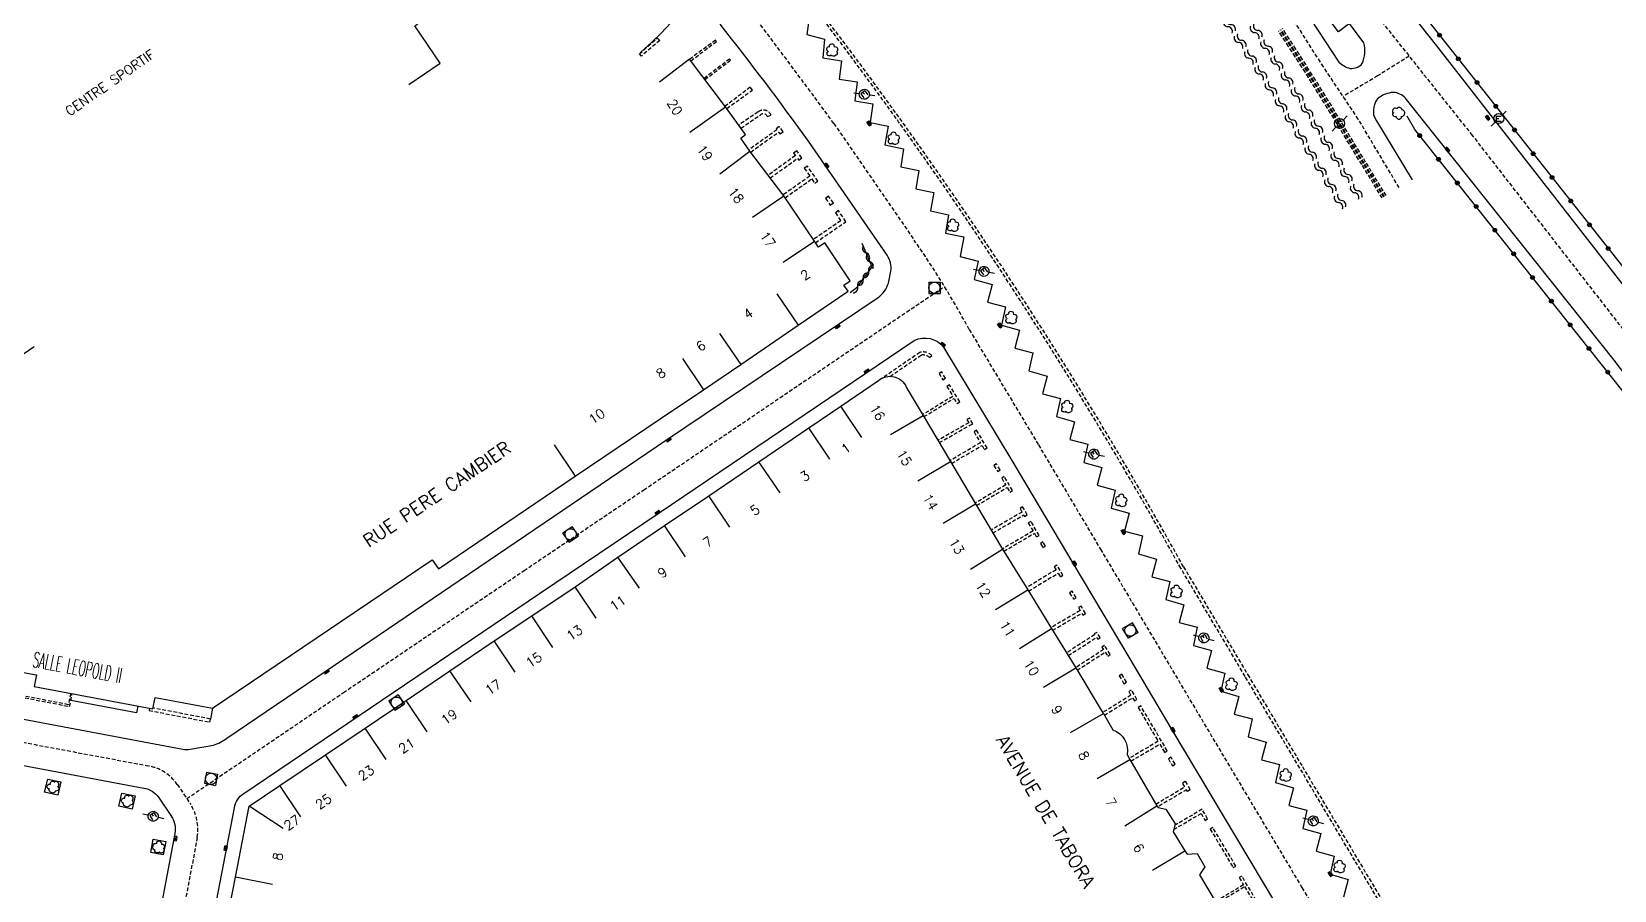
# Model space of a CAD drawing. Header units: millimetres. Extents: x 183999 to 185000, y 128000 to 129001.
# Drawn here: x 184209.9 to 184419.5, y 128582.9 to 128696.5 of the extents above; entities that cross this region are included whole.
import ezdxf
from ezdxf.enums import TextEntityAlignment as Align

# ---------------------------------------------------------------- set-up
doc = ezdxf.new("R2010")
doc.units = ezdxf.units.MM
doc.linetypes.add('DASHED', pattern=[0.75, 0.5, -0.25])
doc.layers.get('0').update_dxf_attribs({"linetype": 'CONTINUOUS'})
for name, color, linetype in [('W0001', 6, 'DASHED'), ('W0008', 7, 'CONTINUOUS'), ('W0100', 7, 'CONTINUOUS'), ('W0112', 1, 'DASHED'), ('W0300', 7, 'CONTINUOUS'), ('W0310', 3, 'CONTINUOUS'), ('W0322', 7, 'CONTINUOUS'), ('W0334', 7, 'CONTINUOUS'), ('W0400', 7, 'CONTINUOUS'), ('W0420', 7, 'CONTINUOUS'), ('W0471', 7, 'CONTINUOUS'), ('W0500', 5, 'DASHED'), ('W0984', 7, 'CONTINUOUS'), ('W0989', 7, 'CONTINUOUS'), ('W0991', 7, 'CONTINUOUS'), ('W1102', 7, 'CONTINUOUS')]:
    doc.layers.add(name, color=color, linetype=linetype)
doc.styles.get("Standard").update_dxf_attribs({"font": 'romans.shx', "width": 0.85})

# ---------------------------------------------------------------- blocks, each defined once
blk = doc.blocks.new('T471')
for p, q in [((-0.333334, 0.333334), (-0.333334, -0.333334)), ((-0.333334, 0.333334), (0.333334, 0.333334)), ((-0.333334, 0), (0, 0)), ((0.500001, 0.500001), (1.000002, 1.000002)), ((-0.500001, -0.500001), (-1.000002, -1.000002)), ((-0.333334, -0.333334), (0.333334, -0.333334))]:
    blk.add_line(p, q)
blk.add_ellipse((0, 0), major_axis=(0.471405, 0.471405), ratio=1, start_param=5.4977871438, end_param=11.780972451)
blk = doc.blocks.new('T400')
for p, q in [((-0.15, 0.3), (0.15, 0.3)), ((-0.15, -0.25), (-0.15, 0.3)), ((-0.15, 0.15), (0.15, 0.15)), ((-0.15, 0), (0.15, 0)), ((0.15, 0.3), (0.15, -0.25)), ((-0.15, -0.15), (0.15, -0.15)), ((-0.15, -0.25), (-0.15, -0.3)), ((-0.15, -0.3), (0.15, -0.3)), ((0.15, -0.3), (0.15, -0.25))]:
    blk.add_line(p, q)
blk = doc.blocks.new('T300')
for p, q in [((-0.8, 0.51), (-0.86, 0.34)), ((-0.86, 0.34), (-0.86, 0.17)), ((-0.86, 0.17), (-0.74, 0.06)), ((-0.69, 0.63), (-0.8, 0.51)), ((-0.8, -0.06), (-0.74, 0.06)), ((-0.74, 0.06), (-0.69, 0.11)), ((-0.57, 0.69), (-0.69, 0.63)), ((-0.46, 0.69), (-0.57, 0.69)), ((-0.29, 0.63), (-0.46, 0.69)), ((-0.29, 0.63), (-0.17, 0.74)), ((-0.23, 0.57), (-0.29, 0.63)), ((-0.17, 0.74), (-0.06, 0.8)), ((-0.06, 0.8), (0.06, 0.8)), ((0.06, 0.8), (0.23, 0.74)), ((0.23, 0.74), (0.34, 0.63)), ((0.34, 0.63), (0.4, 0.51)), ((0.46, 0.46), (0.34, 0.46)), ((0.4, 0.51), (0.4, 0.46)), ((0.57, 0.4), (0.46, 0.46)), ((0.57, 0.4), (0.69, 0.29)), ((0.69, 0.29), (0.74, 0.17)), ((0.74, 0.06), (0.69, -0.17)), ((0.74, 0.17), (0.74, 0.06)), ((-0.8, -0.17), (-0.8, -0.06)), ((-0.8, -0.23), (-0.8, -0.17)), ((-0.74, -0.34), (-0.8, -0.23)), ((-0.69, -0.4), (-0.74, -0.34)), ((-0.51, -0.46), (-0.69, -0.4)), ((-0.4, -0.46), (-0.51, -0.46)), ((-0.4, -0.46), (-0.34, -0.46)), ((-0.34, -0.46), (-0.34, -0.4)), ((-0.34, -0.51), (-0.34, -0.46)), ((-0.29, -0.63), (-0.34, -0.51)), ((-0.17, -0.74), (-0.29, -0.63)), ((-0.06, -0.8), (-0.17, -0.74)), ((0.06, -0.8), (-0.06, -0.8)), ((0.17, -0.74), (0.06, -0.8)), ((0.23, -0.69), (0.17, -0.74)), ((0.29, -0.46), (0.23, -0.46)), ((0.29, -0.63), (0.23, -0.69)), ((0.46, -0.4), (0.29, -0.46)), ((0.34, -0.51), (0.29, -0.63)), ((0.34, -0.51), (0.34, -0.46)), ((0.57, -0.34), (0.46, -0.4)), ((0.63, -0.29), (0.57, -0.34)), ((0.69, -0.17), (0.63, -0.29))]:
    blk.add_line(p, q)
blk = doc.blocks.new('T420')
for p, q in [((0.75, 0.75), (-0.75, 0.75)), ((-0.75, 0.75), (-0.75, -0.75)), ((0.75, 0.75), (0.75, -0.75)), ((0.75, -0.75), (-0.75, -0.75))]:
    blk.add_line(p, q)
blk.add_ellipse((0, 0), major_axis=(-0.53, 0.53), ratio=1, start_param=3.926991, end_param=10.210176)
blk = doc.blocks.new('t310o')
at = {"color": 0, "linetype": 'Continuous'}
for centre, start, end in [((-0.5, 0.38), 216.8699, 323.1304), ((0.5, -0.37), 36.8699, 143.1303)]:
    blk.add_arc(centre, 0.625, start, end, dxfattribs=at)
blk = doc.blocks.new('t322o')
at = {"color": 0, "linetype": 'Continuous'}
for radius in [0.25, 0.15]:
    blk.add_circle((0, 0), radius, dxfattribs=at)
blk = doc.blocks.new('t500o')
at = {"color": 0, "linetype": 'Continuous'}
for centre, start, end in [((-0.5, 0.625), 216.8699, 323.1301), ((0.5, -0.125), 36.8699, 143.1301), ((0.5, -0.625), 36.8699, 143.1301), ((-0.5, 0.125), 216.8699, 323.1301)]:
    blk.add_arc(centre, 0.625, start, end, dxfattribs=at)

msp = doc.modelspace()

# ---------------------------------------------------------------- linework, layer by layer
at = {"layer": 'W0001'}
for points in [[(184235.94, 128859.93), (184245, 128854.8), (184258.01, 128845.92), (184268.85, 128838.56), (184276.21, 128831.84), (184284.45, 128824.04), (184291.39, 128817.76), (184297.67, 128811.04), (184305.69, 128801.51), (184319.13, 128784.62), (184347.96, 128748.44), (184356.64, 128738.34), (184375.15, 128714.84), (184400.56, 128682.94), (184420.78, 128656.94), (184439.09, 128633.04), (184452.79, 128609.54), (184469.1, 128582.44), (184483.21, 128559.94), (184486.48, 128554.71)], [(184391.01, 128675.86), (184385.61, 128684.92), (184380.99, 128691.84), (184374.24, 128702.41), (184367.14, 128712.88), (184352.12, 128731.08), (184342.26, 128743.78), (184327.25, 128761.44), (184307.8, 128783.1), (184294.21, 128797.84), (184284.71, 128807.52), (184274.4, 128816.3), (184260.55, 128827.22), (184249.27, 128835.39), (184238.16, 128843.11), (184230.86, 128847.36)], [(184392.34, 128693.26), (184388.17, 128690.64), (184383.6, 128687.94)], [(184230.48, 128594.99), (184251.23, 128609.03), (184275.14, 128625.18), (184291, 128635.86), (184330.8, 128662.78)]]:
    msp.add_lwpolyline(points, dxfattribs=at)
for points in [[(184304.71, 128699.7, -0.005234), (184316.16, 128684.35), (184326.82, 128668.89, -0.027742), (184334.09, 128657.07), (184343.25, 128641.82), (184351.46, 128628.02), (184358.72, 128615.82), (184364.44, 128606.18), (184378.15, 128583.22), (184386.49, 128569.15), (184400.8, 128544.98, -0.110427), (184408.38, 128521.72, -0.049757), (184408.36, 128516.23, 1.338155)], [(184164.86, 128610.67), (184196.95, 128604.67), (184225.31, 128599.35, -0.19957), (184229.22, 128596.87), (184230.96, 128594.28, -0.184734), (184231.87, 128589.87), (184229.11, 128575.35), (184224.33, 128550.15), (184222.96, 128540.9), (184218.87, 128522.21), (184214.7, 128503.19), (184206.92, 128467.15, 0.014503), (184202.48, 128444.35), (184196.08, 128408.95), (184191.88, 128385.81), (184188.57, 128367.66, 0.173974), (184190.98, 128353.1, 5.111938)]]:
    msp.add_lwpolyline(points, format="xyb", dxfattribs=at)
at = {"layer": 'W0008', "flags": 128}
for points in [[(184277.12, 128860.81), (184271.49, 128848.46, 0.0985), (184271.27, 128843.26, 0.087), (184275.27, 128837.43), (184279.88, 128833.52, -0.0004), (184284.32, 128829.41, -0.014), (184294.47, 128819.61, -0.0174), (184302.53, 128810.59, -0.0041), (184307.66, 128804.33), (184369.07, 128727.46), (184393.76, 128697.41), (184395.97, 128694.64), (184425.19, 128657.15)], [(184476.26, 128549.56, 0.0747), (184479.28, 128552.25, 0.1632), (184480.63, 128556.2, 0.1337), (184479.78, 128559.13), (184449.21, 128608.94), (184442.16, 128620.49, 0.0128), (184433.99, 128633.24, 0.0076), (184427.57, 128642.27, 0.0107), (184419.65, 128652.79), (184391.99, 128687.54, 0.1915), (184390.47, 128688.45, 0.1052), (184389.43, 128688.3, 0.1494), (184388.02, 128687.44, 0.1517), (184387.62, 128685.43), (184388, 128684.72), (184392.72, 128676.91)]]:
    msp.add_lwpolyline(points, format="xyb", dxfattribs=at)
msp.add_lwpolyline([(184383.05, 128692.47, 0.1329), (184384.5, 128691.64, 0.2414), (184386.14, 128692.28, 0.1622), (184386.36, 128695.01), (184384.43, 128697.56), (184383, 128696.47), (184371.4, 128711.72), (184372.81, 128712.82), (184371.04, 128715.09, 0.2131), (184370.04, 128715.58, 0.2193), (184368.94, 128715.17, 0.1734), (184368.61, 128714.28, 0.1657), (184368.78, 128713.57), (184373.74, 128706.58), (184376.54, 128702.38)], format="xyb", close=True, dxfattribs=at)
at = {"layer": 'W0008'}
for points in [[(184296.88, 128700.06), (184295.72, 128698.95), (184294.56, 128697.68), (184293.28, 128696.28), (184292.04, 128695.11), (184290.58, 128693.76)], [(184312.92, 128698.58), (184312.58, 128696.12), (184314.92, 128695.51), (184314.71, 128693.02), (184317.19, 128692.63), (184316.85, 128690.21), (184319.25, 128689.84), (184318.93, 128687.33), (184321.32, 128686.93), (184320.96, 128684.47), (184323.35, 128684.01), (184322.92, 128681.54), (184325.37, 128681), (184325.02, 128678.6), (184327.41, 128678.13), (184327, 128675.7), (184329.39, 128675.22), (184328.98, 128672.8), (184331.36, 128672.27), (184330.95, 128669.82), (184333.36, 128669.33), (184332.9, 128666.74), (184335.28, 128666.12), (184334.75, 128663.72), (184337.13, 128663.03), (184336.52, 128660.69), (184338.91, 128660.06), (184338.38, 128657.66), (184340.76, 128656.98), (184340.15, 128654.63), (184342.53, 128654.01), (184342, 128651.61), (184344.39, 128650.92), (184343.78, 128648.58), (184346.16, 128647.95), (184345.63, 128645.55), (184348.01, 128644.87), (184347.41, 128642.52), (184349.79, 128641.89), (184349.26, 128639.5), (184351.64, 128638.81), (184351.03, 128636.47), (184353.41, 128635.84), (184352.88, 128633.44), (184355.27, 128632.76), (184354.66, 128630.41), (184357.04, 128629.78), (184356.51, 128627.38), (184358.89, 128626.7), (184358.29, 128624.36), (184360.67, 128623.73), (184360.14, 128621.33), (184362.52, 128620.64), (184361.91, 128618.3), (184364.29, 128617.67), (184363.77, 128615.27), (184366.15, 128614.59), (184365.54, 128612.24), (184367.92, 128611.62), (184367.39, 128609.22), (184369.78, 128608.53), (184369.17, 128606.19), (184371.55, 128605.56), (184371.02, 128603.16), (184373.4, 128602.48), (184372.79, 128600.13), (184375.17, 128599.51), (184374.65, 128597.11), (184377.03, 128596.42), (184376.42, 128594.08), (184378.8, 128593.45), (184378.27, 128591.05), (184380.66, 128590.37), (184380.05, 128588.02), (184382.43, 128587.39), (184381.9, 128585), (184384.28, 128584.31), (184383.67, 128581.97)]]:
    msp.add_lwpolyline(points, dxfattribs=at)
for points in [[(184173.81, 128640.17), (184169.76, 128617.81, 0.24422), (184170.28, 128615.47), (184172.19, 128613.16, 0.179217), (184174.28, 128611.97), (184194.53, 128608.22), (184229.94, 128601.54, 0.100304), (184230.95, 128601.55), (184234, 128602.07, 0.085529), (184235.8, 128603), (184248.93, 128611.9), (184265.45, 128623.12), (184293.88, 128642.37), (184322.03, 128661.3, 0.165342), (184323.38, 128663.23), (184323.73, 128664.81, 0.180333), (184323.22, 128666.91), (184312.82, 128681.99, 0.010959), (184301.12, 128697.47)], [(184234.41, 128581.42), (184236.8, 128593.76, -0.228358), (184238.03, 128595.67), (184253.29, 128605.99), (184277.19, 128622.13), (184293.05, 128632.82), (184326.79, 128655.64, -0.346095), (184330.7, 128654.76), (184339.74, 128639.73), (184347.94, 128625.93), (184355.21, 128613.73), (184360.93, 128604.09), (184374.63, 128581.13)], [(184228.43, 128592.66, -0.182231), (184228.91, 128590.38), (184226.17, 128575.91), (184223.17, 128560.12, -0.194415), (184221.95, 128558.18), (184219.49, 128556.51, -0.204392), (184217.17, 128556.03), (184199.32, 128559.44), (184165.43, 128565.85, -0.200249), (184163.51, 128567.12), (184161.8, 128569.56, -0.21534), (184161.24, 128571.77), (184164.08, 128586.88), (184166.94, 128602.1, -0.183932), (184168.22, 128604.01), (184170.76, 128605.7, -0.191567), (184173.01, 128606.09), (184196.4, 128601.72), (184224.78, 128596.4, -0.19883), (184226.75, 128595.17), (184228.44, 128592.65)]]:
    msp.add_lwpolyline(points, format="xyb", dxfattribs=at)
at = {"layer": 'W0100'}
for points in [[(184259.9, 128689.51), (184264.04, 128692.31), (184260.68, 128697.26), (184261.06, 128697.53), (184256.03, 128704.89), (184254.39, 128703.77), (184237.51, 128728.69), (184238.71, 128729.53), (184238.15, 128730.35), (184225.21, 128721.39), (184224.84, 128722.01), (184179.41, 128691.17), (184190.19, 128675.33), (184206.15, 128652), (184210.28, 128654.82)], [(184202.99, 128612.73), (184210.56, 128611.36), (184210.29, 128609.84), (184226, 128606.88), (184226.28, 128608.39), (184233.89, 128606.95), (184262.97, 128626.61), (184263.79, 128625.4), (184281.93, 128637.66), (184293.17, 128645.24), (184298.92, 128649.1), (184303.83, 128652.45), (184311.45, 128657.67), (184318.04, 128662.16), (184317.5, 128662.97), (184318.34, 128663.53), (184314.97, 128668.54), (184314.13, 128667.98), (184313.61, 128668.77), (184309.53, 128674.78), (184305.04, 128680.7), (184303.83, 128682.39), (184304.45, 128682.9), (184301.82, 128686.57), (184297.07, 128692.84), (184293.09, 128689.82)]]:
    msp.add_lwpolyline(points, dxfattribs=at)
msp.add_lwpolyline([(184235.74, 128578.53), (184236.93, 128584.6), (184238.73, 128594.01), (184242.78, 128596.74), (184248.83, 128600.78), (184254.08, 128604.32), (184259.52, 128607.97), (184265.32, 128611.93), (184271.17, 128615.86), (184276.17, 128619.17), (184281.9, 128623.03), (184287.58, 128626.96), (184293.72, 128631.13), (184299.62, 128635.09), (184306.23, 128639.58), (184312.83, 128644.07), (184317.08, 128646.95), (184322.08, 128650.32, -0.505497), (184325.76, 128649.47), (184327.98, 128645.71), (184331.6, 128639.61), (184334.91, 128634.01), (184338.51, 128628), (184341.85, 128622.65), (184345, 128617.5), (184348.19, 128612.31), (184351.84, 128606.25), (184351.87, 128606.24), (184353.11, 128604.09, -0.377712), (184354.99, 128600.83), (184355.36, 128600.17), (184358.94, 128594.04), (184359.09, 128593.8), (184360.13, 128593.59), (184361.35, 128591.67), (184361.08, 128590.62), (184362.66, 128588.1), (184362.93, 128587.64), (184364.26, 128587.72), (184365.27, 128585.96), (184364.57, 128584.9), (184366.78, 128581.2)], format="xyb", dxfattribs=at)
at = {"layer": 'W0112'}
for p, q in [((184290.42, 128693.57), (184292.83, 128695.64)), ((184292.83, 128695.64), (184293.1, 128695.34))]:
    msp.add_line(p, q, dxfattribs=at)
for points in [[(184311.09, 128703.47, -0.039122), (184362.46, 128625.68), (184370.97, 128611.39), (184378.2, 128599.24), (184385.51, 128586.99), (184393.16, 128574.2), (184412.22, 128542.25), (184410.39, 128541.13), (184416.03, 128532.14), (184412.76, 128530.09), (184412.78, 128530.1), (184412.44, 128530.6), (184415.19, 128532.34), (184409.58, 128541.29), (184410.09, 128541.6), (184410.18, 128541.46), (184411.68, 128542.38), (184392.81, 128573.99), (184385.16, 128586.79), (184377.86, 128599.04), (184370.62, 128611.18), (184362.11, 128625.48, 0.038763), (184310.79, 128703.27)], [(184303.86, 128683.73), (184306.43, 128685.48, -0.505641), (184307.38, 128685.26), (184307.84, 128685.46, 0.496305), (184306.13, 128685.88), (184303.57, 128684.14)], [(184323.61, 128650.88), (184327.71, 128653.69, -0.24851), (184328.85, 128653.36), (184329.13, 128653.65, 0.262251), (184327.55, 128654.06), (184322.5, 128650.6)]]:
    msp.add_lwpolyline(points, format="xyb", dxfattribs=at)
for points in [[(184388.77, 128674.5), (184386.06, 128678.93), (184385.65, 128679.6), (184385.23, 128680.28), (184384.82, 128680.96), (184384.41, 128681.64), (184384, 128682.32), (184383.58, 128683), (184383.17, 128683.68), (184382.76, 128684.35), (184382.35, 128685.03), (184381.93, 128685.71), (184381.52, 128686.39), (184381.1, 128687.07), (184380.69, 128687.74), (184380.27, 128688.42), (184379.85, 128689.09), (184379.43, 128689.77), (184379, 128690.45), (184378.57, 128691.14), (184378.13, 128691.82), (184377.7, 128692.51), (184377.26, 128693.19), (184376.82, 128693.87), (184376.38, 128694.55), (184375.94, 128695.23), (184375.49, 128695.91), (184375.05, 128696.58)], [(184388.99, 128674.63), (184386.28, 128679.06), (184385.86, 128679.73), (184385.45, 128680.41), (184385.03, 128681.09), (184384.62, 128681.77), (184383.8, 128683.13), (184383.39, 128683.81), (184382.97, 128684.48), (184382.56, 128685.16), (184382.15, 128685.84), (184381.73, 128686.52), (184381.32, 128687.2), (184380.9, 128687.87), (184380.48, 128688.55), (184380.06, 128689.22), (184379.64, 128689.9), (184379.21, 128690.59), (184378.78, 128691.27), (184378.34, 128691.96), (184377.91, 128692.64), (184377.47, 128693.32), (184377.03, 128694.01), (184376.59, 128694.69), (184376.15, 128695.37), (184375.7, 128696.04), (184375.25, 128696.72)], [(184389.08, 128674.68), (184386.37, 128679.11), (184385.95, 128679.79), (184385.54, 128680.47), (184385.13, 128681.15), (184384.71, 128681.83), (184383.89, 128683.18), (184383.48, 128683.86), (184383.06, 128684.54), (184382.65, 128685.22), (184382.24, 128685.9), (184381.82, 128686.57), (184381.41, 128687.25), (184380.99, 128687.93), (184380.57, 128688.6), (184380.16, 128689.28), (184379.74, 128689.95), (184379.31, 128690.64), (184378.87, 128691.32), (184378.44, 128692.01), (184378, 128692.69), (184377.57, 128693.37), (184377.13, 128694.05), (184376.69, 128694.73), (184376.24, 128695.41), (184375.8, 128696.09), (184375.36, 128696.76)], [(184389.29, 128674.81), (184386.58, 128679.24), (184386.17, 128679.92), (184385.75, 128680.6), (184385.34, 128681.28), (184384.93, 128681.96), (184384.51, 128682.63), (184384.1, 128683.31), (184383.69, 128683.99), (184383.28, 128684.67), (184382.86, 128685.35), (184382.45, 128686.03), (184382.04, 128686.71), (184381.62, 128687.38), (184381.2, 128688.06), (184380.79, 128688.73), (184380.37, 128689.41), (184379.95, 128690.08), (184379.52, 128690.77), (184379.08, 128691.46), (184378.65, 128692.14), (184378.21, 128692.82), (184377.78, 128693.51), (184377.34, 128694.19), (184376.9, 128694.87), (184376.45, 128695.55), (184376.01, 128696.22), (184375.56, 128696.9)], [(184293.1, 128695.34), (184290.68, 128693.26), (184290.42, 128693.57)], [(184297.23, 128692.64), (184300.62, 128695.21), (184300.5, 128695.37), (184297.07, 128692.84)], [(184299.1, 128690.17), (184302.46, 128692.72), (184302.36, 128692.88), (184298.98, 128690.32)], [(184301.99, 128686.33), (184305.39, 128688.77), (184305.1, 128689.15), (184301.78, 128686.63)], [(184305.15, 128680.56), (184308.85, 128683.22), (184309.03, 128682.97), (184309.44, 128683.26), (184308.94, 128683.95), (184308.53, 128683.66), (184308.63, 128683.52), (184304.93, 128680.86)], [(184307.74, 128677.14), (184311.34, 128679.73), (184311.51, 128679.5), (184311.91, 128679.79), (184311.24, 128680.72), (184310.83, 128680.43), (184311.07, 128680.1), (184307.47, 128677.5)], [(184309.7, 128674.52), (184313.25, 128677.01), (184313.65, 128676.43), (184314.06, 128676.72), (184312.66, 128678.72), (184312.25, 128678.43), (184312.99, 128677.38), (184309.44, 128674.89)], [(184313.74, 128668.57), (184317.76, 128671.35), (184316.78, 128672.81), (184316.37, 128672.53), (184317.07, 128671.48), (184313.46, 128668.98)], [(184328.08, 128645.55), (184332.08, 128647.97), (184332.48, 128647.3), (184332.83, 128647.51), (184331.46, 128649.77), (184331.12, 128649.56), (184331.92, 128648.23), (184327.92, 128645.82)], [(184330.12, 128642.11), (184334.19, 128644.43), (184334.22, 128644.4), (184334.56, 128644.59), (184334.13, 128645.36), (184333.78, 128645.17), (184334.02, 128644.74), (184329.94, 128642.41)], [(184331.74, 128639.36), (184335.79, 128641.74), (184336.11, 128641.19), (184336.46, 128641.4), (184335.07, 128643.74), (184334.73, 128643.54), (184335.58, 128642.1), (184331.53, 128639.71)], [(184335.05, 128633.78), (184339.11, 128636.18), (184339.47, 128635.57), (184339.82, 128635.77), (184338.73, 128637.61), (184338.39, 128637.4), (184338.92, 128636.51), (184334.86, 128634.1)], [(184337.21, 128630.16), (184341.31, 128632.54), (184341.42, 128632.35), (184341.77, 128632.55), (184341.16, 128633.6), (184340.82, 128633.4), (184341.09, 128632.92), (184336.99, 128630.54)], [(184338.67, 128627.74), (184342.72, 128630.11), (184343, 128629.63), (184343.34, 128629.84), (184342.26, 128631.69), (184341.91, 128631.49), (184342.54, 128630.42), (184338.48, 128628.04)], [(184341.95, 128622.47), (184345.86, 128624.84), (184346.16, 128624.34), (184346.5, 128624.55), (184345.69, 128625.9), (184345.34, 128625.69), (184345.59, 128625.29), (184341.67, 128622.92)], [(184345.14, 128617.28), (184348.99, 128619.53), (184349.14, 128619.28), (184349.48, 128619.49), (184348.91, 128620.47), (184348.56, 128620.27), (184348.78, 128619.89), (184344.92, 128617.63)], [(184347.2, 128613.92), (184350.94, 128616.33), (184351.1, 128616.08), (184351.44, 128616.3), (184350.98, 128617), (184350.64, 128616.79), (184350.7, 128616.7), (184346.97, 128614.29)], [(184348.38, 128611.99), (184352.09, 128614.39), (184352.44, 128613.86), (184352.77, 128614.08), (184352.01, 128615.27), (184351.67, 128615.05), (184351.89, 128614.72), (184348.18, 128612.32)], [(184215.11, 128608.93), (184214.81, 128607.43), (184205.42, 128609.24), (184205.38, 128609.04), (184214.97, 128607.19), (184215.3, 128608.9)], [(184351.98, 128606.05), (184355.71, 128608.33), (184355.96, 128607.92), (184356.3, 128608.13), (184355.55, 128609.37), (184355.21, 128609.16), (184355.5, 128608.67), (184351.75, 128606.39)], [(184225.55, 128606.97), (184225.49, 128606.66), (184233.53, 128605.12), (184233.62, 128605.53), (184226.02, 128606.99)], [(184355.49, 128599.95), (184359.32, 128602.21), (184359.96, 128601.12), (184360.31, 128601.33), (184356.81, 128607.26), (184356.47, 128607.05), (184359.1, 128602.58), (184355.27, 128600.33)], [(184358.8, 128594.27), (184362.65, 128596.57), (184362.33, 128597.1), (184362.68, 128597.3), (184363.36, 128596.16), (184363.01, 128595.96), (184362.88, 128596.18), (184359.04, 128593.89)], [(184361.16, 128590.91), (184364.78, 128593.04), (184365.32, 128592.12), (184365.66, 128592.32), (184364.93, 128593.58), (184361.29, 128591.45)], [(184366.82, 128581.12), (184370.55, 128583.35), (184372.91, 128579.41), (184373.25, 128579.61), (184370.18, 128584.74), (184369.84, 128584.54), (184370.41, 128583.58), (184366.69, 128581.35)]]:
    msp.add_lwpolyline(points, dxfattribs=at)
for points in [[(184315.06, 128674.42), (184315.69, 128673.54), (184316.1, 128673.83), (184315.46, 128674.71)], [(184330.94, 128650.62), (184330.45, 128651.48), (184330.1, 128651.28), (184330.59, 128650.42)], [(184338.2, 128638.49), (184337.7, 128639.29), (184337.36, 128639.08), (184337.86, 128638.28)], [(184344.19, 128628.41), (184343.88, 128628.96), (184343.53, 128628.76), (184343.84, 128628.21)], [(184347.38, 128622.23), (184347.92, 128621.38), (184348.26, 128621.59), (184347.71, 128622.44)], [(184353.95, 128611.26), (184354.58, 128610.2), (184354.92, 128610.4), (184354.3, 128611.46)], [(184361.36, 128599.55), (184360.81, 128600.47), (184360.46, 128600.27), (184361.02, 128599.34)], [(184366, 128590.96), (184369.05, 128585.86), (184369.4, 128586.07), (184366.34, 128591.17)]]:
    msp.add_lwpolyline(points, close=True, dxfattribs=at)
at = {"layer": 'W0310'}
msp.add_lwpolyline([(184318.33, 128661.98), (184319.3, 128662.72), (184321.22, 128665.37), (184319.92, 128668.48)], dxfattribs=at)
at = {"layer": 'W0322', "flags": 128}
for points in [[(184361.16, 128739.99), (184385.23, 128709.79), (184394.68, 128698.16), (184443.4, 128636.6), (184447.53, 128635.77)], [(184438.81, 128623), (184435.55, 128628.09), (184431.09, 128634.62), (184430.72, 128634.29), (184429.51, 128635.98), (184429.97, 128636.3), (184424.23, 128644.34), (184420.5, 128649.09), (184393.1, 128683.55), (184392.08, 128685.32)]]:
    msp.add_lwpolyline(points, dxfattribs=at)
at = {"layer": 'W0334'}
for points in [[(184224.01, 128607.25), (184223.84, 128606.36), (184215.13, 128607.99)], [(184233.89, 128606.95), (184233.62, 128605.53)]]:
    msp.add_lwpolyline(points, dxfattribs=at)
for points in [[(184211.66, 128595.83), (184212.06, 128597.57), (184213.81, 128597.21), (184213.41, 128595.46)], [(184221.5, 128593.98), (184221.9, 128595.72), (184223.65, 128595.36), (184223.25, 128593.62)], [(184227.72, 128589.33), (184227.37, 128587.55), (184225.7, 128587.86), (184226.05, 128589.64)]]:
    msp.add_lwpolyline(points, close=True, dxfattribs=at)
at = {"layer": 'W1102'}
for p, q in [((184297.11, 128683.19), (184301.82, 128686.57)), ((184301.05, 128677.68), (184305.04, 128680.7)), ((184305.39, 128671.97), (184309.53, 128674.78)), ((184309.45, 128665.99), (184313.61, 128668.77)), ((184308.63, 128661.8), (184311.45, 128657.67)), ((184301.01, 128656.57), (184303.83, 128652.45)), ((184296.11, 128653.23), (184298.92, 128649.1)), ((184319.88, 128642.81), (184317.08, 128646.95)), ((184323.68, 128643.17), (184327.98, 128645.71)), ((184315.64, 128639.94), (184312.83, 128644.07)), ((184279.14, 128641.81), (184281.93, 128637.66)), ((184309.04, 128635.45), (184306.23, 128639.58)), ((184327.29, 128637.06), (184331.6, 128639.61)), ((184302.41, 128630.93), (184299.62, 128635.09)), ((184330.62, 128631.44), (184334.91, 128634.01)), ((184296.53, 128627), (184293.72, 128631.13)), ((184290.42, 128622.85), (184287.58, 128626.96)), ((184334.27, 128625.35), (184338.51, 128628)), ((184284.69, 128618.88), (184281.9, 128623.03)), ((184337.58, 128620.03), (184341.85, 128622.65)), ((184278.93, 128615.01), (184276.17, 128619.17)), ((184340.75, 128614.87), (184345, 128617.5)), ((184273.96, 128611.71), (184271.17, 128615.86)), ((184343.91, 128609.73), (184348.19, 128612.31)), ((184268.14, 128607.8), (184265.32, 128611.93)), ((184262.31, 128603.82), (184259.52, 128607.97)), ((184347.52, 128603.73), (184351.87, 128606.24)), ((184256.88, 128600.17), (184254.08, 128604.32)), ((184251.61, 128596.63), (184248.83, 128600.78)), ((184351.04, 128597.66), (184355.36, 128600.17)), ((184245.57, 128592.59), (184242.78, 128596.74)), ((184354.7, 128591.39), (184358.94, 128594.04)), ((184358.36, 128585.54), (184362.66, 128588.1)), ((184241.84, 128583.64), (184236.93, 128584.6))]:
    msp.add_line(p, q, dxfattribs=at)
msp.add_lwpolyline([(184243.25, 128591.03), (184238.73, 128594.01)], dxfattribs=at)

# ---------------------------------------------------------------- block references
at = {"layer": 'W0300'}
for p, rotation in [((184315.96, 128693.91), 308.85004801326), ((184324.09, 128682.24), 305.105116116679), ((184331.94, 128670.73), 305.105116116679), ((184339.65, 128658.5), 305.105116116679), ((184347.05, 128646.74), 303.268371515249), ((184354.21, 128634.32), 300.754939164563), ((184361.52, 128622.27), 300.754939164563), ((184368.8, 128609.99), 300.6904381838331), ((184375.98, 128597.97), 300.772725675582), ((184212.75, 128596.48), 257.024309388812), ((184222.59, 128594.63), 257.024309388812), ((184226.71, 128588.6), 169.4690934718622), ((184383.11, 128585.86), 300.825892904419)]:
    msp.add_blockref('T300', p, dxfattribs=dict(at, rotation=rotation))
msp.add_blockref('T300', (184390.99, 128685.69), dxfattribs=at)
at = {"layer": 'W0310'}
for p, rotation in [((184320.44, 128667.22), 112.740398470826), ((184320.93, 128666.06), 112.740398470826), ((184320.05, 128663.75), 53.9914331480032), ((184320.78, 128664.77), 53.9914331480032), ((184319.31, 128662.74), 53.9914331480032)]:
    msp.add_blockref('t310o', p, dxfattribs=dict(at, rotation=rotation))
at = {"layer": 'W0322'}
for p, rotation in [((184396.36, 128696.03), 308.3603008864779), ((184398.85, 128692.9), 308.3603008864779), ((184401.33, 128689.76), 308.3603008864779), ((184403.81, 128686.62), 308.3603008864779), ((184406.29, 128683.49), 308.3603008864779), ((184393.74, 128682.74), 128.4877264252663), ((184396.23, 128679.61), 128.4877264252663), ((184408.77, 128680.35), 308.3603008864779), ((184411.26, 128677.21), 308.3603008864779), ((184398.72, 128676.48), 128.4877264252663), ((184401.21, 128673.35), 128.4877264252663), ((184413.74, 128674.08), 308.3603008864779), ((184416.22, 128670.94), 308.3603008864779), ((184403.7, 128670.22), 128.4877264252663), ((184406.19, 128667.09), 128.4877264252663), ((184418.7, 128667.8), 308.3603008864779), ((184408.68, 128663.96), 128.4877264252663), ((184411.17, 128660.83), 128.4877264252663), ((184413.66, 128657.7), 128.4877264252663), ((184416.15, 128654.57), 128.4877264252663), ((184418.64, 128651.43), 128.4877264252663)]:
    msp.add_blockref('t322o', p, dxfattribs=dict(at, rotation=rotation))
at = {"layer": 'W0400'}
for p, rotation in [((184320.84, 128684.35), 35.10511611667899), ((184402.73, 128685.11), 36.60232125161617), ((184397.42, 128680.89), 219.268881196232), ((184315.21, 128678.77), 214.598130474745), ((184316.68, 128657.48), 124.0683962665442), ((184338.13, 128657.62), 33.26837151524901), ((184330.62, 128655.11), 46.31190829062538), ((184320.53, 128651.58), 124.0683962665442), ((184294.3, 128642.46), 303.926864125563), ((184292.82, 128632.85), 123.9722940918365), ((184354.49, 128630.3), 30.750895412698), ((184348.02, 128626.11), 30.750895412698), ((184248.99, 128611.76), 304.1811596795691), ((184367.46, 128609.43), 30.690438183833), ((184252.82, 128605.84), 124.0783624614464), ((184361.08, 128604.1), 30.690438183833), ((184228.98, 128589.71), 169.1830867176812), ((184235.62, 128588.43), 169.0337019140643), ((184381.9, 128585.03), 30.82589290441899)]:
    msp.add_blockref('T400', p, dxfattribs=dict(at, rotation=rotation))
at = {"layer": 'W0420'}
for p, rotation in [((184329.48, 128662.61), 90), ((184281.3, 128629.98), 213.990908785079), ((184355.43, 128617.24), 300.952922484197), ((184258.26, 128607.7), 34.0783624614464), ((184233.69, 128597.62), 79.18308671768122)]:
    msp.add_blockref('T420', p, dxfattribs=dict(at, rotation=rotation))
at = {"layer": 'W0471'}
for p, rotation in [((184320.2, 128688.21), 308.85004801326), ((184336.05, 128664.77), 305.105116116679), ((184350.6, 128640.59), 303.268371515249), ((184365.15, 128616.26), 300.6904381838331), ((184226.03, 128592.66), 303.8247484239311), ((184379.65, 128592.04), 300.772725675582)]:
    msp.add_blockref('T471', p, dxfattribs=dict(at, rotation=rotation))
for p in [(184404.2, 128684.99), (184383.13, 128684.34)]:
    msp.add_blockref('T471', p, dxfattribs=at)
at = {"layer": 'W0500'}
for p, rotation in [((184368.56, 128697.29), 124.1037128830022), ((184369.95, 128695.22), 123.7371164332702), ((184372.09, 128696.52), 123.6096923426678), ((184371.33, 128693.13), 123.2215171035981), ((184373.47, 128694.44), 123.2215171030432), ((184372.7, 128691.04), 122.8137898040208), ((184374.83, 128692.34), 122.8137898002565), ((184374.04, 128688.93), 122.3980037954196), ((184376.18, 128690.24), 122.3980037945318), ((184375.38, 128686.82), 121.9610295398827), ((184377.51, 128688.12), 121.9610295395794), ((184376.69, 128684.69), 121.6108104284313), ((184378.83, 128686), 121.6108104287363), ((184378, 128682.56), 121.3806661902416), ((184380.13, 128683.86), 121.3806661905404), ((184379.3, 128680.42), 121.2743030752013), ((184381.43, 128681.73), 121.2743030769328), ((184380.6, 128678.29), 121.322474300328), ((184382.73, 128679.59), 121.3225025629751), ((184381.9, 128676.15), 121.4607195526168), ((184384.03, 128677.46), 121.4607256355394), ((184383.2, 128674.02), 121.4607195526168), ((184385.33, 128675.32), 121.4607256355394)]:
    msp.add_blockref('t500o', p, dxfattribs=dict(at, rotation=rotation))

# ---------------------------------------------------------------- texts
at = {"layer": 'W0984'}
msp.add_text('CENTRE SPORTIF ', height=1.249, rotation=34.7069, dxfattribs=at).set_placement((184220.66, 128690), align=Align.MIDDLE)
at = {"layer": 'W0984', "width": 0.5}
msp.add_text('SALLE LEOPOLD II', height=2, rotation=349.382, dxfattribs=at).set_placement((184216.01, 128612.35), align=Align.MIDDLE)
at = {"layer": 'W0989'}
for s, rotation, p in [('RUE PERE CAMBIER', 34.0498, (184263.58, 128635.3)), ('AVENUE DE TABORA', 300.7498, (184344.21, 128593.32))]:
    msp.add_text(s, height=1.75, rotation=rotation, dxfattribs=at).set_placement(p, align=Align.MIDDLE)
at = {"layer": 'W0991'}
for s, rotation, p in [('20', 301.2253, (184295.1, 128686.51)), ('19', 305.604, (184299.08, 128680.44)), ('18', 307.1651, (184303.22, 128674.83)), ('17', 304.2024, (184307.42, 128668.98)), ('2', 33.9569, (184312.37, 128664.32)), ('4', 34.455, (184304.82, 128659.19)), ('6', 34.2646, (184298.56, 128654.9)), ('8', 33.8635, (184293.25, 128651.31)), ('10', 33.9909, (184284.76, 128645.6)), ('16', 300.6033, (184321.94, 128646.11)), ('1', 34.1084, (184317.76, 128641.37)), ('15', 300.6033, (184325.49, 128640.11)), ('3', 34.1999, (184312.34, 128637.69)), ('5', 34.2544, (184305.72, 128633.19)), ('14', 300.6403, (184328.96, 128634.25)), ('7', 33.8019, (184299.47, 128628.96)), ('13', 300.8997, (184332.44, 128628.4)), ('9', 34.1893, (184293.47, 128624.92)), ('12', 301.9486, (184335.92, 128622.69)), ('11', 34.667, (184287.55, 128620.87)), ('13', 33.9418, (184281.81, 128616.95)), ('11', 301.5004, (184339.16, 128617.45)), ('15', 33.5724, (184276.44, 128613.36)), ('10', 301.5594, (184342.33, 128612.3)), ('17', 33.8946, (184271.05, 128609.75)), ('19', 34.2843, (184265.23, 128605.81)), ('9', 301.0858, (184345.71, 128606.73)), ('21', 33.9108, (184259.59, 128602)), ('8', 300.1052, (184349.28, 128600.69)), ('23', 33.9494, (184254.24, 128598.4)), ('25', 33.7333, (184248.59, 128594.61)), ('7', 300.2697, (184352.87, 128594.52)), ('27', 33.9749, (184244.41, 128591.81)), ('8', 79.1827, (184242.54, 128587.33)), ('6', 302.0366, (184356.53, 128588.46))]:
    msp.add_text(s, height=1.25, rotation=rotation, dxfattribs=at).set_placement(p, align=Align.MIDDLE)

doc.saveas('drawing.dxf')
